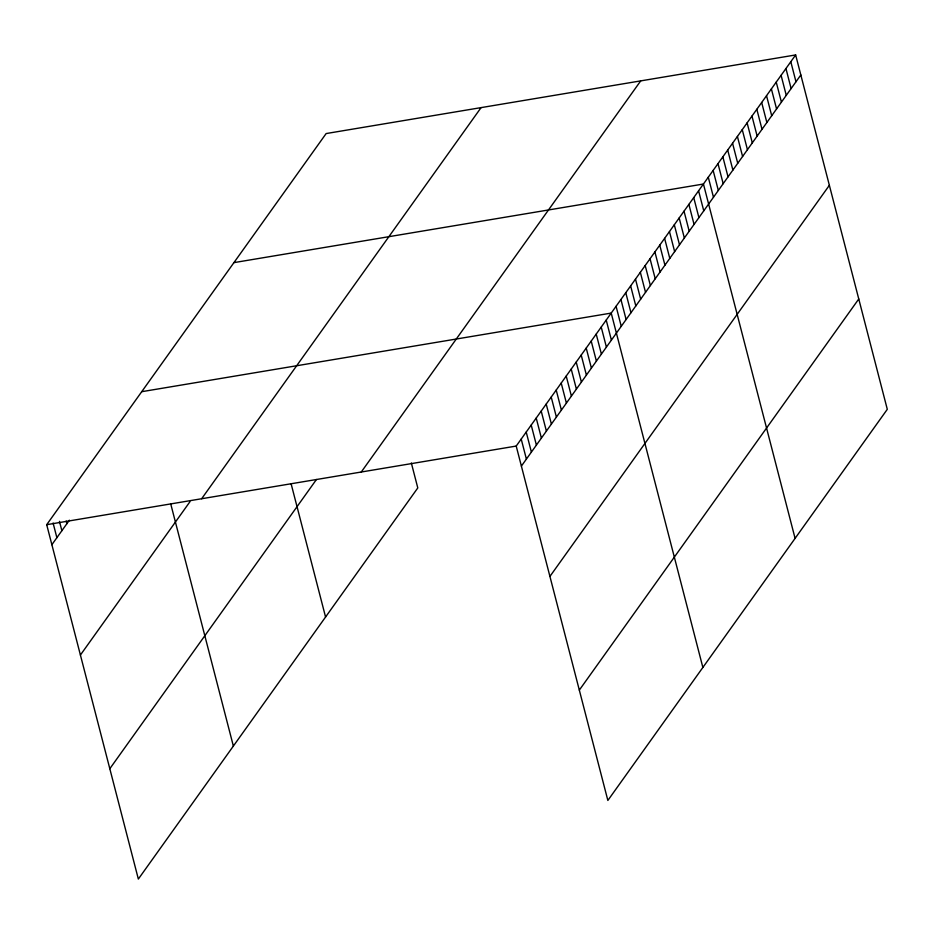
<?xml version="1.0" encoding="UTF-8"?>
<svg xmlns="http://www.w3.org/2000/svg" width="934" height="934" viewBox="0 0 934 934"><rect width="100%" height="100%" fill="white"/><g stroke="black" fill="none" stroke-linecap="round" stroke-linejoin="round"><path stroke-width="1.4" d="M411.334 462.972L417.79 487.933L138.349 879.057L46.7 524.686L326.141 133.562L795.651 54.943L887.3 409.314L607.859 800.438L516.21 446.067L795.651 54.943M51.872 544.697L69.373 520.203M80.406 655.038L189.976 501.675M201.639 498.744L481.08 107.62M109.815 768.717L316.451 479.492M361.271 472.009L640.712 80.884M521.394 466.089L800.835 74.965M549.928 576.418L829.369 185.294M579.325 690.109L858.766 298.985M233.92 262.629L703.442 184.021L795.091 538.393M141.711 391.696L611.221 313.088L702.87 667.46M46.7 524.686L516.21 446.067M790.806 61.737L795.978 81.76M785.949 68.532L791.121 88.555M781.093 75.327L786.265 95.338M776.236 82.122L781.419 102.133M771.391 88.917L776.563 108.928M766.534 95.712L771.706 115.723M761.677 102.495L766.861 122.517M756.832 109.29L762.004 129.312M751.975 116.085L757.147 136.107M747.118 122.879L752.302 142.89M742.261 129.674L747.445 149.685M737.416 136.469L742.588 156.48M732.56 143.264L737.732 163.275M727.703 150.047L732.886 170.07M722.858 156.842L728.03 176.865M718.001 163.637L723.173 183.659M713.144 170.432L718.328 190.443M708.287 177.227L713.471 197.237M698.585 190.816L703.757 210.827M693.729 197.599L698.912 217.622M688.883 204.394L694.055 224.417M684.027 211.189L689.199 231.212M679.17 217.984L684.353 237.995M674.313 224.779L679.497 244.79M669.468 231.574L674.64 251.585M664.611 238.368L669.783 258.379M659.754 245.152L664.938 265.174M654.909 251.947L660.081 271.969M650.052 258.741L655.224 278.764M645.196 265.536L650.379 285.547M640.35 272.331L645.522 292.342M635.494 279.126L640.666 299.137M630.637 285.921L635.809 305.932M625.78 292.704L630.964 312.727M620.935 299.499L626.107 319.521M616.078 306.294L621.25 326.316M606.224 320.093L611.396 340.104M601.227 327.087L606.399 347.098M596.219 334.092L601.403 354.103M591.222 341.085L596.394 361.096M586.225 348.09L591.397 368.101M581.217 355.083L586.4 375.094M576.22 362.088L581.403 382.099M571.223 369.082L576.395 389.093M566.226 376.075L571.398 396.098M561.217 383.08L566.401 403.091M556.22 390.073L561.392 410.096M551.223 397.078L556.395 417.089M546.215 404.072L551.399 424.094M541.218 411.077L546.39 431.088M536.221 418.07L541.393 438.093M531.212 425.075L536.396 445.086M526.216 432.068L531.388 452.091M521.219 439.073L526.391 459.084M291.081 483.66L325.569 617M170.665 503.659L233.36 746.068M66.186 521.032L66.874 523.705M59.461 521.359L61.877 530.699M53.086 523.017L56.881 537.704"/></g></svg>
